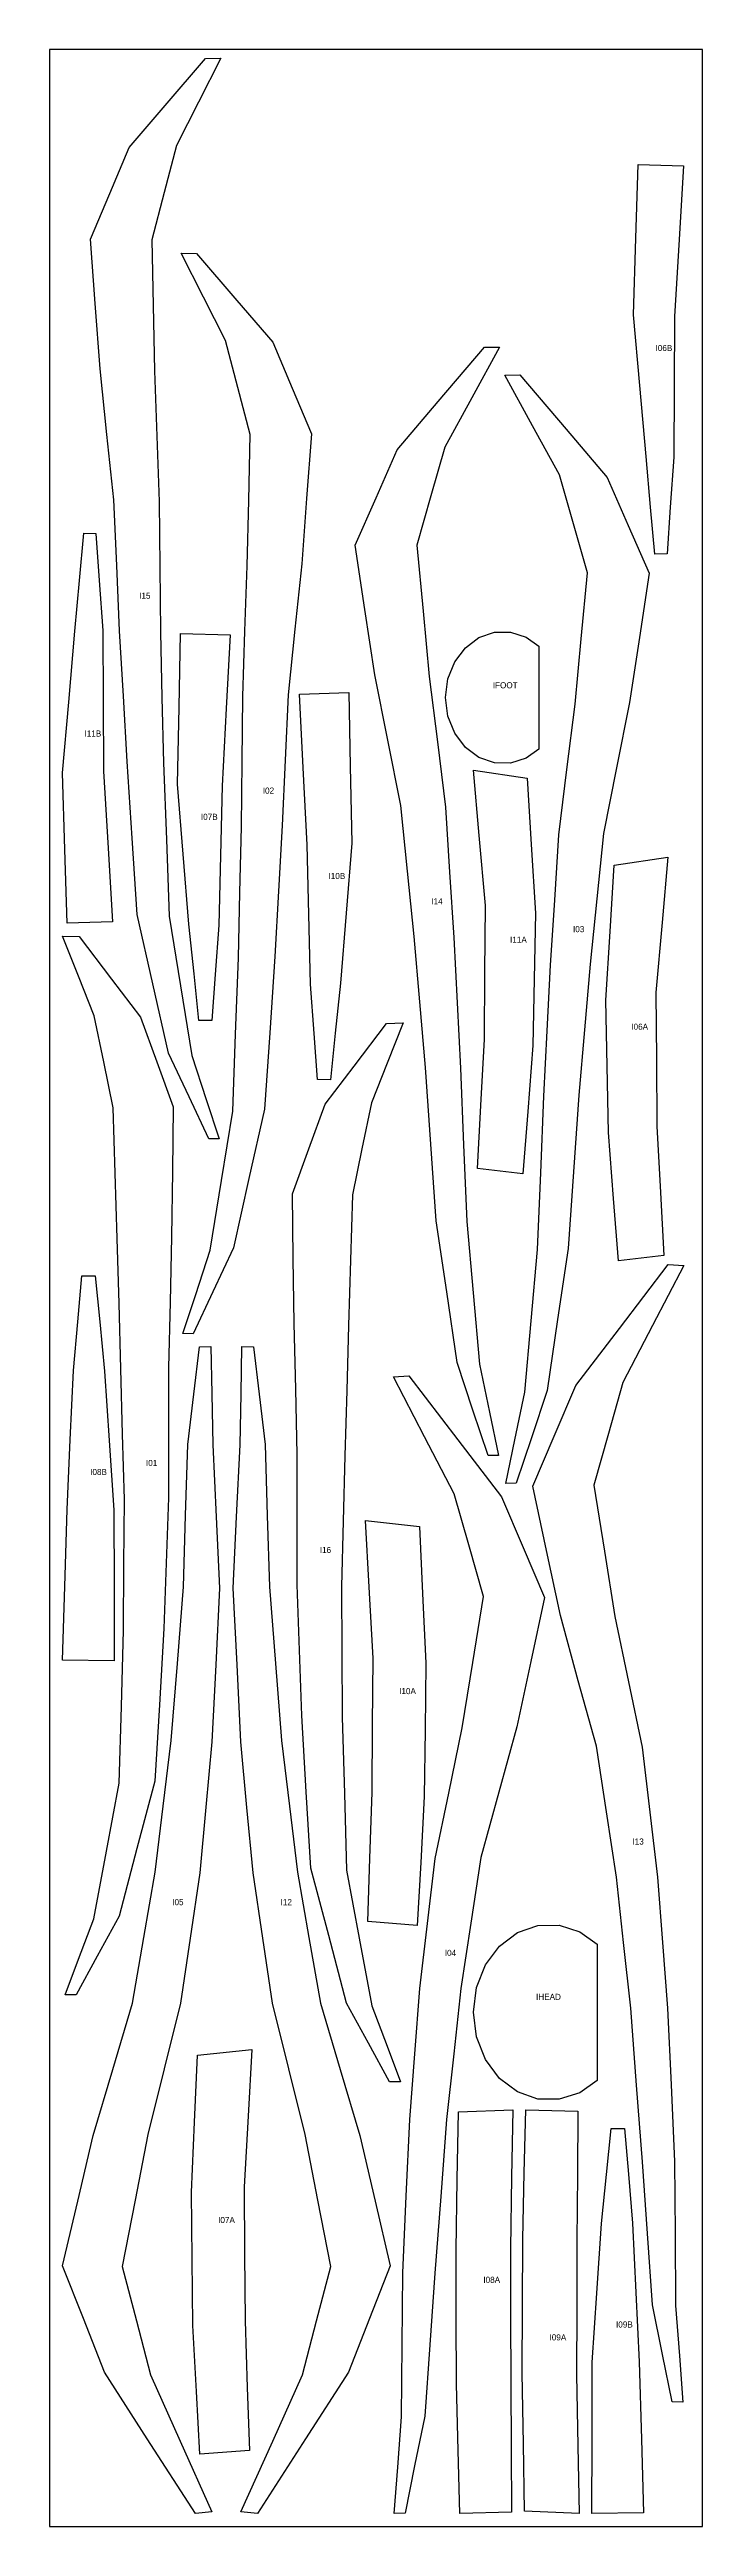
# Model space of a CAD drawing. Header units: millimetres. Extents: x 0 to 1500, y 0 to 5694.
import ezdxf

# ---------------------------------------------------------------- set-up
doc = ezdxf.new("R2010")
doc.units = ezdxf.units.MM
for name, color, linetype in [('I01', 7, 'Continuous'), ('I02', 7, 'Continuous'), ('I03', 7, 'Continuous'), ('I04', 7, 'Continuous'), ('I05', 7, 'Continuous'), ('I06A', 7, 'Continuous'), ('I06B', 7, 'Continuous'), ('I07A', 7, 'Continuous'), ('I07B', 7, 'Continuous'), ('I08A', 7, 'Continuous'), ('I08B', 7, 'Continuous'), ('I09A', 7, 'Continuous'), ('I09B', 7, 'Continuous'), ('I10A', 7, 'Continuous'), ('I10B', 7, 'Continuous'), ('I11A', 7, 'Continuous'), ('I11B', 7, 'Continuous'), ('I12', 7, 'Continuous'), ('I13', 7, 'Continuous'), ('I14', 7, 'Continuous'), ('I15', 7, 'Continuous'), ('I16', 7, 'Continuous'), ('IFOOT', 7, 'Continuous'), ('IHEAD', 7, 'Continuous')]:
    doc.layers.add(name, color=color, linetype=linetype)

msp = doc.modelspace()

# ---------------------------------------------------------------- linework, layer by layer
msp.add_lwpolyline([(0, 0), (1500, 0), (1500, 5694.5), (0, 5694.5)], close=True)
at = {"layer": 'I01'}
msp.add_lwpolyline([(30, 3656.4), (67.8, 3655), (142.4, 3557.1), (209, 3469.9), (246.6, 3366.9), (284.2, 3264), (282.3, 3115.3), (280.4, 2965.2), (276.7, 2815), (273.1, 2664.6), (273.2, 2514.5), (273.2, 2364.5), (268, 2214.4), (262.9, 2064.2), (252.4, 1888.7), (241.9, 1713.8), (200.8, 1558.3), (159.8, 1403.1), (109.4, 1310.8), (60.9, 1222), (35.8, 1222.4), (66.6, 1303.9), (101.6, 1396.7), (130.6, 1552.8), (159.6, 1708.8), (164.9, 1885), (170.1, 2060.7), (171, 2211), (171.9, 2361.3), (167.8, 2511.4), (163.8, 2661.4), (159.6, 2811.3), (155.3, 2961.3), (150.9, 3111.2), (146.5, 3261.8), (124.7, 3367.4), (102.8, 3472.9), (66.6, 3564.3), (30, 3656.4)], close=True, dxfattribs=at)
at = {"layer": 'I02'}
msp.add_lwpolyline([(302, 5226.5), (337.3, 5225.8), (430.2, 5117.6), (512.7, 5021.5), (557.3, 4915.9), (601.6, 4810.9), (590.6, 4662.4), (579.4, 4512.2), (563.8, 4361.7), (548.2, 4210.9), (541.4, 4060.5), (534.7, 3910.3), (526.1, 3759.9), (517.4, 3609.6), (505.7, 3433.7), (494.1, 3258.3), (458.2, 3098.8), (422.4, 2939.4), (375.2, 2838.8), (329.9, 2742), (305.9, 2742.3), (335.7, 2832.6), (369, 2934), (394.9, 3094.1), (420.7, 3254.1), (427.2, 3430.5), (433.7, 3606.4), (437.4, 3756.8), (441.2, 3907.1), (442.4, 4057.3), (443.7, 4207.3), (449, 4357.4), (454.3, 4507.6), (457.5, 4657.8), (460.7, 4809.1), (432.3, 4917.5), (404, 5025.6), (353.4, 5125.3), (302, 5226.5)], close=True, dxfattribs=at)
at = {"layer": 'I03'}
msp.add_lwpolyline([(1046, 4946), (1080.5, 4946.4), (1186.8, 4821.4), (1281.1, 4710.3), (1329.7, 4600.1), (1377.8, 4491), (1355.4, 4343), (1332.7, 4193), (1302.8, 4042.8), (1272.8, 3892.2), (1257.3, 3741.6), (1241.9, 3591.4), (1229, 3440.9), (1216.1, 3290.3), (1203.7, 3114), (1191.2, 2938), (1167.3, 2774.7), (1143.4, 2611.8), (1107.1, 2502.7), (1072.4, 2398.3), (1048.5, 2398), (1069.2, 2498), (1092, 2608.1), (1106.6, 2772.1), (1121.1, 2935.8), (1128.4, 3112.2), (1135.7, 3288.4), (1143.4, 3438.8), (1151.2, 3589.1), (1160.6, 3739.2), (1170, 3889), (1188.7, 4039), (1207.5, 4189.3), (1221.6, 4339.6), (1235.8, 4491.2), (1203.6, 4604.1), (1171.6, 4716.4), (1109.8, 4829.4), (1046, 4946)], close=True, dxfattribs=at)
at = {"layer": 'I04'}
msp.add_lwpolyline([(790, 2643.3), (825.6, 2645.2), (938.2, 2497.9), (1038.4, 2367), (1088.1, 2250.7), (1137.3, 2135.7), (1105.7, 1988.2), (1073.7, 1838.3), (1032.5, 1688.3), (991.1, 1537.6), (968, 1387.2), (945.1, 1237), (928.5, 1086.3), (911.9, 935.5), (898.6, 758.9), (885.2, 582.3), (873.6, 417.7), (862, 253.5), (838.8, 139.3), (816.8, 30.8), (791.9, 30), (800, 136.5), (808.9, 252.2), (810.1, 417.8), (811.3, 583), (819.5, 759.3), (827.6, 935.7), (839.3, 1086.2), (851, 1236.6), (868.5, 1386.4), (886, 1535.9), (917.1, 1685.7), (948.2, 1835.9), (972.4, 1986.1), (996.8, 2137.9), (963.2, 2256.5), (929.8, 2374.3), (861.7, 2505.4), (790, 2643.3)], close=True, dxfattribs=at)
at = {"layer": 'I05'}
msp.add_lwpolyline([(373, 33.5), (335.2, 30), (224.6, 201.8), (126, 354.9), (77.7, 478), (30, 599.5), (64.8, 748.2), (100.1, 899), (145.2, 1050.8), (190.4, 1203.3), (216.7, 1354.1), (242.9, 1504.5), (261.2, 1655.7), (279.5, 1806.8), (293.6, 1983.7), (307.8, 2160.6), (312.6, 2324.4), (317.3, 2487.6), (331.3, 2603), (344.4, 2711.9), (370.8, 2712.7), (372.9, 2603.6), (375.1, 2486.5), (382.9, 2321.5), (390.7, 2157), (381.9, 1980.6), (373, 1804), (359, 1653.3), (345.1, 1502.6), (322.8, 1352.8), (300.6, 1203.1), (263.2, 1052.2), (225.7, 900.8), (196.4, 749.9), (166.9, 597.5), (199.6, 472.4), (232, 348.4), (300.1, 196.3), (373, 33.5)], close=True, dxfattribs=at)
at = {"layer": 'I06A'}
msp.add_lwpolyline([(1297.3, 3819), (1420.5, 3837.8), (1407.2, 3687.4), (1393.1, 3526.5), (1394.2, 3372.8), (1395.3, 3219.4), (1403.4, 3066.9), (1411, 2922), (1307, 2910), (1296, 3053.3), (1284.4, 3204.7), (1281.2, 3357), (1278, 3509.2), (1287.9, 3667.1), (1297.3, 3819)], close=True, dxfattribs=at)
at = {"layer": 'I06B'}
msp.add_lwpolyline([(1352.2, 5430.3), (1456.5, 5426.9), (1446.3, 5258.1), (1435.7, 5080.7), (1434.9, 4918.7), (1434, 4757.1), (1426.1, 4642.5), (1418.7, 4534.8), (1390.5, 4534), (1380.8, 4642.7), (1370.4, 4758.8), (1356.2, 4921.9), (1342, 5084.4), (1347.2, 5261.1), (1352.2, 5430.3)], close=True, dxfattribs=at)
at = {"layer": 'I07A'}
msp.add_lwpolyline([(340.1, 1083.3), (464.4, 1096.6), (456, 943.4), (447.2, 780.5), (448.2, 626.4), (449.1, 472.5), (454.2, 319.6), (459.1, 174.5), (345.4, 166), (337.7, 310.2), (329.5, 462.3), (327.8, 615.4), (326, 768.5), (333.2, 929.2), (340.1, 1083.3)], close=True, dxfattribs=at)
at = {"layer": 'I07B'}
msp.add_lwpolyline([(301.1, 4352.2), (414.7, 4348.6), (405.9, 4179.5), (396.7, 4002.1), (392.7, 3841.7), (388.8, 3681.6), (380.6, 3568.3), (372.9, 3462.3), (343.2, 3462), (332.2, 3569.3), (320.3, 3683.8), (307.1, 3845), (294, 4005.9), (297.6, 4182.9), (301.1, 4352.2)], close=True, dxfattribs=at)
at = {"layer": 'I08A'}
msp.add_lwpolyline([(939.3, 953), (1064.5, 957.9), (1061.7, 802.9), (1058.9, 639.3), (1059.3, 485.2), (1059.7, 331.2), (1060.6, 178.2), (1061.5, 33.1), (942.3, 30), (938.8, 174.8), (935, 327.5), (934.5, 481.3), (934, 635), (936.7, 797.8), (939.3, 953)], close=True, dxfattribs=at)
at = {"layer": 'I08B'}
msp.add_lwpolyline([(148.7, 1990), (30, 1991.5), (35, 2160.8), (40.3, 2338.2), (47.7, 2497.8), (55.2, 2657.2), (64.9, 2769.7), (74, 2875.2), (104.6, 2875.2), (115.2, 2769.3), (126.5, 2656.2), (137.2, 2496.4), (148, 2336.7), (148.4, 2159.4), (148.7, 1990)], close=True, dxfattribs=at)
at = {"layer": 'I09A'}
msp.add_lwpolyline([(1216.5, 30), (1091.3, 34.8), (1088.7, 190.1), (1086, 352.8), (1086.5, 506.6), (1087, 660.3), (1090.8, 813.1), (1094.4, 957.9), (1213.5, 954.8), (1212.6, 809.7), (1211.7, 656.7), (1211.3, 502.6), (1210.9, 348.5), (1213.7, 185), (1216.5, 30)], close=True, dxfattribs=at)
at = {"layer": 'I09B'}
msp.add_lwpolyline([(1364.7, 31.5), (1246, 30), (1246.4, 199.4), (1246.8, 376.7), (1257.5, 536.4), (1268.3, 696.2), (1279.6, 809.3), (1290.2, 915.2), (1320.7, 915.2), (1329.8, 809.7), (1339.6, 697.2), (1347, 537.8), (1354.5, 378.2), (1359.7, 200.8), (1364.7, 31.5)], close=True, dxfattribs=at)
at = {"layer": 'I10A'}
msp.add_lwpolyline([(726, 2312.6), (850.3, 2299.3), (857.2, 2145.2), (864.4, 1984.5), (862.7, 1831.4), (860.9, 1678.3), (852.7, 1526.2), (844.9, 1382), (731.3, 1390.5), (736.1, 1535.6), (741.3, 1688.5), (742.2, 1842.5), (743.2, 1996.5), (734.4, 2159.4), (726, 2312.6)], close=True, dxfattribs=at)
at = {"layer": 'I10B'}
msp.add_lwpolyline([(574, 4212.6), (687.5, 4216.2), (691, 4046.9), (694.7, 3869.9), (681.5, 3709), (668.3, 3547.8), (656.5, 3433.3), (645.4, 3326), (615.8, 3326.3), (608.1, 3432.3), (599.8, 3545.6), (595.9, 3705.7), (592, 3866.1), (582.8, 4043.5), (574, 4212.6)], close=True, dxfattribs=at)
at = {"layer": 'I11A'}
msp.add_lwpolyline([(974, 4037.8), (1097.2, 4019), (1106.6, 3867.1), (1116.6, 3709.2), (1113.3, 3557), (1110.1, 3404.7), (1098.5, 3253.3), (1087.5, 3110), (983.4, 3122.1), (991.1, 3266.9), (999.2, 3419.4), (1000.3, 3572.9), (1001.4, 3726.6), (987.3, 3887.4), (974, 4037.8)], close=True, dxfattribs=at)
at = {"layer": 'I11B'}
msp.add_lwpolyline([(144.5, 3689.3), (40.2, 3686), (35.2, 3855.2), (30, 4031.9), (44.2, 4194.4), (58.4, 4357.5), (68.8, 4473.6), (78.5, 4582.3), (106.6, 4581.5), (114.1, 4473.8), (122, 4359.2), (122.8, 4197.6), (123.7, 4035.5), (134.3, 3858.2), (144.5, 3689.3)], close=True, dxfattribs=at)
at = {"layer": 'I12'}
msp.add_lwpolyline([(477.7, 30), (439.8, 33.5), (512.7, 196.4), (580.8, 348.4), (613.2, 472.4), (646, 597.5), (616.4, 749.9), (587.1, 900.8), (549.5, 1052.2), (512, 1203), (489.8, 1352.7), (467.5, 1502.6), (453.6, 1653.2), (439.6, 1803.9), (430.8, 1980.6), (422, 2157), (429.8, 2321.4), (437.6, 2486.4), (439.9, 2603.6), (442, 2712.6), (468.4, 2711.9), (481.5, 2603), (495.5, 2487.5), (500.2, 2324.3), (505, 2160.5), (519.1, 1983.6), (533.2, 1806.8), (551.4, 1655.6), (569.7, 1504.5), (595.9, 1354), (622.2, 1203.2), (667.5, 1050.8), (712.7, 899), (748, 748.1), (782.8, 599.5), (735.1, 478), (686.8, 354.9), (588.2, 201.8), (477.7, 30)], close=True, dxfattribs=at)
at = {"layer": 'I13'}
msp.add_lwpolyline([(1421.6, 2901.2), (1457.3, 2899.3), (1385.6, 2761.3), (1317.5, 2630.3), (1284.1, 2512.5), (1250.4, 2393.8), (1274.8, 2242.1), (1299, 2091.9), (1330.2, 1941.7), (1361.3, 1791.9), (1378.8, 1642.4), (1396.4, 1492.6), (1408, 1342.2), (1419.7, 1191.7), (1427.8, 1015.3), (1436, 839), (1437.2, 673.8), (1438.4, 508.2), (1447.2, 392.5), (1455.3, 286), (1430.5, 286.8), (1408.5, 395.3), (1385.3, 509.6), (1373.7, 673.7), (1362.1, 838.3), (1348.7, 1014.9), (1335.4, 1191.5), (1318.8, 1342.3), (1302.3, 1493.1), (1279.3, 1643.2), (1256.3, 1793.6), (1214.8, 1944.3), (1173.6, 2094.3), (1141.5, 2244.1), (1110, 2391.7), (1159.1, 2506.6), (1208.9, 2623), (1309.1, 2753.9), (1421.6, 2901.2)], close=True, dxfattribs=at)
at = {"layer": 'I14'}
msp.add_lwpolyline([(999.2, 5010.4), (1033.8, 5010), (970, 4893.4), (908.2, 4780.4), (876.2, 4668.1), (843.9, 4555.2), (858.2, 4403.6), (872.3, 4253.3), (891.1, 4103), (909.8, 3953), (919.2, 3803.2), (928.6, 3653.1), (936.3, 3502.8), (944, 3352.4), (951.3, 3176.2), (958.6, 2999.8), (973.2, 2836.1), (987.7, 2672.1), (1010.6, 2562), (1031.3, 2462), (1007.4, 2462.3), (972.7, 2566.7), (936.4, 2675.8), (912.5, 2838.7), (888.6, 3002), (876.1, 3178), (863.6, 3354.3), (850.8, 3504.9), (837.9, 3655.4), (822.4, 3805.6), (807, 3956.2), (776.9, 4106.8), (747, 4257), (724.3, 4407), (702, 4555), (750.1, 4664.1), (798.6, 4774.3), (893, 4885.4), (999.2, 5010.4)], close=True, dxfattribs=at)
at = {"layer": 'I15'}
msp.add_lwpolyline([(358.3, 5673.8), (393.6, 5674.5), (342.2, 5573.3), (291.6, 5473.6), (263.3, 5365.5), (234.9, 5257.1), (238.1, 5105.8), (241.3, 4955.6), (246.7, 4805.4), (252, 4655.3), (253.2, 4505.3), (254.5, 4355.1), (258.2, 4204.8), (262, 4054.4), (268.5, 3878.5), (274.9, 3702.1), (300.8, 3542.1), (326.6, 3382), (359.9, 3280.6), (389.7, 3190.3), (365.7, 3190), (320.4, 3286.8), (273.2, 3387.5), (237.4, 3546.8), (201.5, 3706.3), (189.9, 3881.7), (178.3, 4057.6), (169.6, 4208), (160.9, 4358.3), (154.2, 4508.5), (147.5, 4659), (131.9, 4809.7), (116.2, 4960.2), (105.1, 5110.5), (94, 5258.9), (138.3, 5363.9), (182.9, 5469.5), (265.4, 5565.6), (358.3, 5673.8)], close=True, dxfattribs=at)
at = {"layer": 'I16'}
msp.add_lwpolyline([(774.3, 3455), (812.1, 3456.5), (775.6, 3364.3), (739.4, 3272.9), (717.5, 3167.4), (695.7, 3061.8), (691.3, 2911.2), (687, 2761.3), (682.7, 2611.3), (678.6, 2461.4), (674.5, 2311.4), (670.5, 2161.3), (671.3, 2011), (672.2, 1860.7), (677.4, 1685), (682.6, 1508.8), (711.5, 1352.8), (740.6, 1196.7), (775.5, 1103.9), (806.3, 1022.4), (781.3, 1022), (732.8, 1110.8), (682.4, 1203.1), (641.4, 1358.3), (600.3, 1513.8), (589.9, 1688.7), (579.5, 1864.3), (574.3, 2014.4), (569.2, 2164.6), (569.2, 2314.5), (569.2, 2464.7), (565.6, 2615), (561.9, 2765.3), (559.9, 2915.4), (558, 3064.1), (595.6, 3166.9), (633.2, 3270), (699.8, 3357.2), (774.3, 3455)], close=True, dxfattribs=at)
at = {"layer": 'IFOOT'}
msp.add_lwpolyline([(1123.9, 4323.1), (1123.9, 4086.2), (1094.7, 4065.4), (1059, 4054), (1022, 4054.5), (986.6, 4066.8), (955.3, 4090), (930.9, 4122.6), (915.3, 4161.8), (910, 4204.6), (915.3, 4247.4), (930.9, 4286.6), (955.3, 4319.2), (986.6, 4342.5), (1022, 4354.8), (1059, 4355.2), (1094.7, 4343.8), (1123.9, 4323.1)], close=True, dxfattribs=at)
at = {"layer": 'IHEAD'}
msp.add_lwpolyline([(1257.9, 1338.9), (1257.9, 1025.4), (1218.5, 997.2), (1171.2, 982), (1122.2, 982.6), (1075.2, 999), (1033.9, 1030), (1001.6, 1073.3), (981, 1125.4), (974, 1182.2), (981, 1239), (1001.6, 1291.1), (1033.9, 1334.4), (1075.2, 1365.4), (1122.2, 1381.8), (1171.2, 1382.4), (1218.5, 1367.2), (1257.9, 1338.9)], close=True, dxfattribs=at)

# ---------------------------------------------------------------- texts
for s, p in [('I06B', (1392.3, 5001.3)), ('I15', (205.8, 4431.8)), ('IFOOT', (1018.3, 4226)), ('I11B', (80.3, 4115)), ('I02', (489.9, 3983.8)), ('I07B', (347.7, 3923.5)), ('I10B', (640.9, 3787.5)), ('I14', (877.1, 3729.3)), ('I11A', (1058, 3641)), ('I03', (1202.7, 3665.3)), ('I06A', (1336.6, 3441)), ('I01', (221.5, 2438)), ('I08B', (93.3, 2417.3)), ('I16', (620.9, 2238)), ('I10A', (803.2, 1913.5)), ('I13', (1339.2, 1567.7)), ('I05', (281.8, 1428.3)), ('I12', (530.8, 1428.3)), ('I04', (908.1, 1311.7)), ('IHEAD', (1117.7, 1210.6)), ('I07A', (387.3, 697.5)), ('I08A', (996.7, 560.1)), ('I09B', (1301.5, 457.3)), ('I09A', (1148.7, 427.7))]:
    msp.add_text(s, height=14).set_placement(p)

doc.saveas('drawing.dxf')
